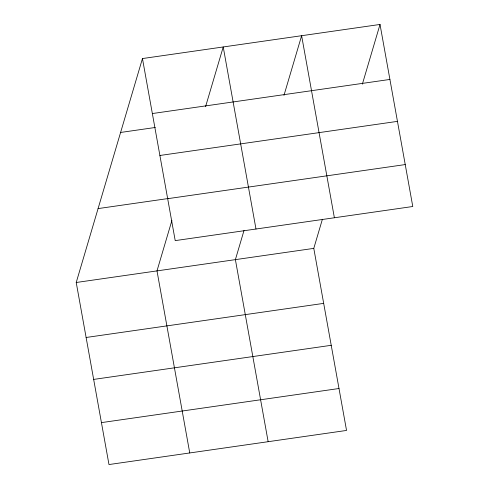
<?xml version="1.0" encoding="UTF-8"?>
<svg xmlns="http://www.w3.org/2000/svg" width="489" height="489" viewBox="0 0 489 489"><rect width="100%" height="100%" fill="white"/><g stroke="black" fill="none" stroke-linecap="round" stroke-linejoin="round"><path stroke-width="0.73" d="M322.404 219.249L313.785 248.381L346.542 430.442L108.98 464.55L76.223 282.495L142.458 58.558L380.02 24.45L412.777 206.505L175.215 240.619L142.458 58.558M171.914 220.447L156.993 270.894L189.75 452.955M205.576 106.651L223.228 46.962L255.985 229.017M244.005 230.508L235.392 259.641L268.149 441.695M283.968 95.392L301.627 35.709L334.384 217.764M362.367 84.139L380.02 24.45M152.348 113.552L389.916 79.438M120.6 132.458L155.325 127.47M159.897 155.484L397.459 121.37M98.075 208.595L168.283 198.516M167.666 198.687L405.234 164.573M76.223 282.495L313.785 248.381M86.113 337.483L323.681 303.376M93.662 379.415L331.224 345.307M101.431 422.618L338.999 388.51"/></g></svg>
